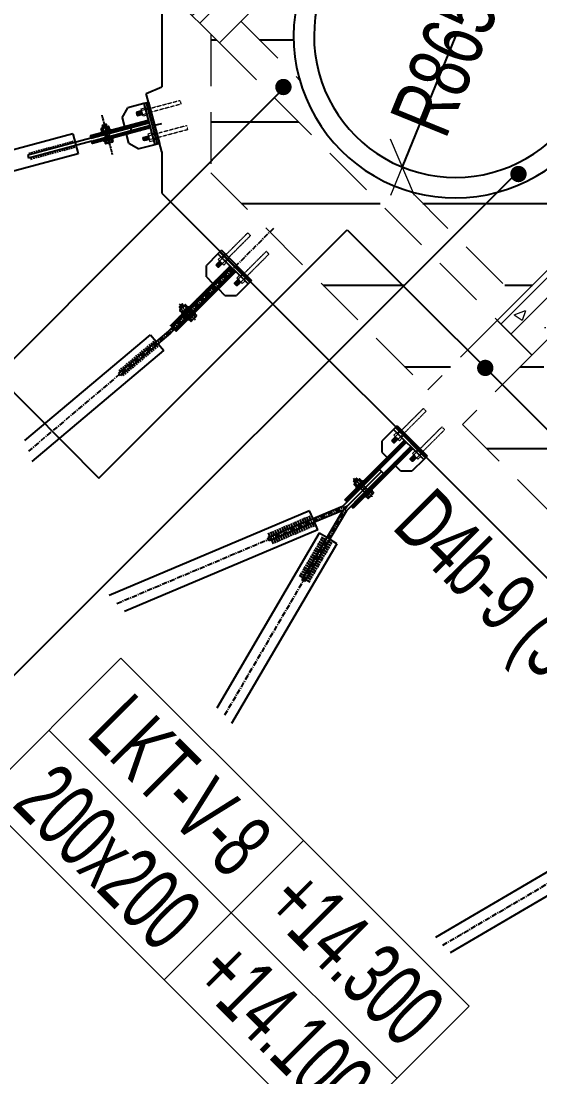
# Model space of a CAD drawing. Header units: millimetres. Extents: x 217991 to 313900, y 2625501 to 2818210.
# Drawn here: x 256959 to 260130, y 2662202 to 2668660 of the extents above; entities that cross this region are included whole.
import ezdxf
from ezdxf.enums import TextEntityAlignment as Align

# ---------------------------------------------------------------- set-up
doc = ezdxf.new("R2010")
doc.units = ezdxf.units.MM
doc.header["$LTSCALE"] = 50
doc.header["$MEASUREMENT"] = 0
for name, pattern in [('CENTER', [2, 1.25, -0.25, 0.25, -0.25]), ('DASHED2', [0.375, 0.25, -0.125]), ('HIDDEN', [9.525, 6.35, -3.175])]:
    doc.linetypes.add(name, pattern=pattern)
doc.layers.get('Defpoints').update_dxf_attribs({"lineweight": 9})
for name, color, linetype in [("'S_Steel_ Bold", 8, 'Continuous'), ('HACH', 251, 'Continuous'), ('Hatch', 8, 'Continuous'), ('KCS_AXIS', 5, 'CENTER'), ('KCS_BORDER', 3, 'Continuous'), ('KCS_CHI', 1, 'Continuous'), ('KCS_HAN', 1, 'Continuous'), ('KCS_TEXT_TEN DAM', 2, 'Continuous'), ('THEP HINH', 3, 'Continuous')]:
    doc.layers.add(name, color=color, linetype=linetype)
for name, color, linetype, lineweight in [('CDC- COT', 4, 'Continuous', 0), ('CDC- DAM', 3, 'Continuous', 5), ('Dim', 8, 'Continuous', 15), ('Dim-off', 8, 'Continuous', 15), ('LKT-M&E', 6, 'Continuous', 18), ('Manh', 9, 'Continuous', 9), ('Thay', 9, 'Continuous', 13)]:
    doc.layers.add(name, color=color, linetype=linetype, lineweight=lineweight)
doc.styles.add('ARIAL_3', font='arial_1.ttf', dxfattribs={"width": 0.85})
doc.styles.add('KCS_SMTEXT', font='arial_1.ttf', dxfattribs={"width": 0.7})
doc.styles.add('VN simplex', font='arial_1.ttf', dxfattribs={"width": 0.7})
doc.dimstyles.new('DIM A1 1-150 (Time City)', dxfattribs={"dimtxt": 375, "dimasz": 1.25, "dimexe": 200, "dimexo": 0, "dimgap": 150, "dimtad": 1, "dimdec": 1, "dimzin": 13, "dimdsep": 46, "dimtxsty": 'VN simplex', "dimblk1": 'D', "dimblk2": 'D', "dimsah": 1, "dimcen": 0, "dimdle": 50, "dimclrd": 1, "dimclre": 1, "dimclrt": 2, "dimadec": 0, "dimazin": 0, "dimtfac": 1, "dimtdec": 1, "dimtix": 1, "dimtmove": 2, "dimatfit": 3, "dimldrblk": 'D', "dimfxl": 1, "dimtolj": 1, "dimtzin": 13, "dimarcsym": 0})
pattern_1 = [(360, (261336.44, 2854544.63), (2e-10, 500), [])]

# ---------------------------------------------------------------- blocks, each defined once
blk = doc.blocks.new('1212121212121121')
at = {"layer": 'CDC- COT'}
h = blk.add_hatch(dxfattribs=at)
h.set_pattern_fill('BT-01', color=8, scale=100, angle=-135, pattern_type=2)
h.set_pattern_definition([(275, (22823.9, 398727.23), (-551.552, -462.8071), [75, -825]), (220, (22823.9, 398727.2), (629.9922, -433.7681), [60, -660]), (325.4514, (22777.9, 398688.7), (78.4395, -896.5753), [63.7402, -701.1421]), (271.1842, (22965.3, 398585.8), (-871.693, -637.6138), [112.5, -1237.5]), (321.6356, (22892.7, 398532.7), (27.899, -1349.7117), [95.6103, -1051.713]), (216.1842, (22965.3, 398585.8), (27.9, -1349.7117), [90, -990]), (246, (22859.23, 398550.46), (-706.7716, -137.3825), [75, -825]), (191, (22859.2, 398550.46), (340.7086, -684.8084), [60, -660]), (296.4514, (22800.3, 398539), (-366.0636, -822.1906), [63.7402, -701.1421]), (262.5, (22823.88, 398727.23), (226.79319, -243.98982), [0, -652, 0, -670, 0, -662.5]), (232.5, (22823.88, 398727.23), (92.87294, -464.90945), [0, -382, 0, -637, 0, -252.5]), (192.5, (22981.56, 398884.92), (-393.41817, -361.52076), [0, -250, 0, -780, 0, -1035]), (182.5, (23052.27, 398955.63), (-341.59, -483.1598), [0, -325, 0, -518, 0, -735]), (270, (22823.88, 398727.23), (425, 2e-10), []), (270, (22910.5, 398640.6), (425, 2e-10), [])])
h.paths.add_polyline_path([(132094.5, 117944.4), (132094.5, 117644.4), (132984.5, 117644.4), (132984.5, 120844.4), (132484.5, 120844.4), (132484.5, 117944.4)])
h.paths.add_polyline_path([(124684.5, 120835.8), (124184.5, 120844.4), (124184.5, 117644.4), (125494.5, 117644.4), (125494.5, 117944.4), (124684.5, 117944.4)])
h = blk.add_hatch(dxfattribs=at)
h.set_pattern_fill('BT-01', color=8, scale=100, angle=-135, pattern_type=2)
h.set_pattern_definition([(275, (424734.6, 67625.5), (-551.552, -462.8071), [75, -825]), (220, (424734.6, 67625.5), (629.9922, -433.7681), [60, -660]), (325.4514, (424688.64, 67586.95), (78.4395, -896.5753), [63.7402, -701.1421]), (271.1842, (424876, 67484.1), (-871.693, -637.6138), [112.5, -1237.5]), (321.6356, (424803.4, 67431), (27.899, -1349.7117), [95.6103, -1051.713]), (216.1842, (424876, 67484.1), (27.9, -1349.7117), [90, -990]), (246, (424769.96, 67448.75), (-706.7716, -137.3825), [75, -825]), (191, (424769.96, 67448.75), (340.7086, -684.8084), [60, -660]), (296.4514, (424711.06, 67437.3), (-366.0636, -822.1906), [63.7402, -701.1421]), (262.5, (424734.6, 67625.52), (226.79319, -243.98982), [0, -652, 0, -670, 0, -662.5]), (232.5, (424734.6, 67625.52), (92.87294, -464.90945), [0, -382, 0, -637, 0, -252.5]), (192.5, (424892.29, 67783.2), (-393.41817, -361.52076), [0, -250, 0, -780, 0, -1035]), (182.5, (424963, 67853.9), (-341.59, -483.1598), [0, -325, 0, -518, 0, -735]), (270, (424734.6, 67625.52), (425, 2e-10), []), (270, (424821.2, 67538.9), (425, 2e-10), [])])
h.paths.add_polyline_path([(129784.5, 117944.4), (129394.5, 117944.4), (129394.5, 117644.4), (130894.5, 117644.4), (130894.5, 117944.4), (130084.5, 117944.4), (130084.5, 120844.4), (129784.5, 120844.4)])
h.paths.add_polyline_path([(127084.5, 117944.4), (126694.5, 117944.4), (126694.5, 117644.4), (128194.5, 117644.4), (128194.5, 117944.4), (127440.5, 117944.4), (127384.5, 117944.4), (127384.5, 120844.4), (127109.5, 120844.4)])
for p, q in [((129784.5, 120844.4), (129784.5, 119794.1)), ((130084.5, 120844.4), (129784.5, 120844.4)), ((130084.5, 120844.4), (130084.5, 119794.1)), ((132484.5, 120844.4), (132984.5, 120844.4))]:
    blk.add_line(p, q, dxfattribs=at)
blk.add_lwpolyline([(132484.5, 119794.1), (132484.5, 120844.4)], dxfattribs=at)
blk = doc.blocks.new('cot vach loi tang 3 new')
at = {"rotation": 134.9999999999783}
blk.add_blockref('1212121212121121', (247210.6, -261382.7), dxfattribs=at)
blk = doc.blocks.new('*U11')
at = {"layer": "'S_Steel_ Bold"}
for points in [[(-12, 99.6, 0.414214), (-14, 97.6, 0.414214), (-16, 99.6)], [(-16, 78, 0.414214), (-14, 80, 0.414214), (-12, 78)], [(16, 99.6, 0.414214), (14, 97.6, 0.414214), (12, 99.6)], [(12, 78, 0.414214), (14, 80, 0.414214), (16, 78)], [(-12, -6, 0.414214), (-14, -8, 0.414214), (-16, -6)], [(-16, -22, 0.414214), (-14, -20, 0.414214), (-12, -22)], [(12, -6), (16, -6, 0.414214), (14, -8, 0.414214)], [(12, -22, 0.414214), (14, -20, 0.414214), (16, -22)]]:
    blk.add_hatch(color=252, dxfattribs=at).paths.add_polyline_path(points)
at = {"layer": "'S_Steel_ Bold", "color": 8}
for p, q in [((-24, 80), (-24, 97.6)), ((-22, 99.6), (22, 99.6)), ((-22, 78), (22, 78)), ((-14, 80), (-14, 97.6)), ((-12.4, 113.4), (0, 115.6)), ((-12.4, 109.4), (12.4, 113.7)), ((-12, 113.2), (-12.4, 113.2)), ((-12.4, 105.3), (12.4, 109.7)), ((-12.4, 109.2), (-12, 109.1)), ((-12.4, 101.2), (12.4, 105.6)), ((-12, 105), (-12.4, 105.1)), ((-12, 101), (-12.4, 101)), ((-12, 99.6), (-12, 114.6)), ((-11, 115.6), (11, 115.6)), ((1.4, 99.6), (12.4, 101.5)), ((12, 99.6), (12, 114.6)), ((12.4, 113.9), (12, 114)), ((12.4, 109.9), (12, 109.9)), ((12, 105.8), (12.4, 105.8)), ((12.4, 101.7), (12, 101.8)), ((14, 80), (14, 97.6)), ((24, 80), (24, 97.6)), ((-24, -8), (-24, -20)), ((-22, -6), (22, -6)), ((-22, -22), (22, -22)), ((-14, -8), (-14, -20)), ((14, -8), (14, -20)), ((24, -8), (24, -20))]:
    blk.add_line(p, q, dxfattribs=at)
at = {"layer": "'S_Steel_ Bold", "color": 8, "linetype": 'HIDDEN', "ltscale": 0.2}
for p, q in [((-12, 78), (-12, 77)), ((-12, 72), (-12, 0)), ((12, 78), (12, 77)), ((12, 72), (12, 0)), ((-12, -5), (-12, -6)), ((12, -5), (12, -6))]:
    blk.add_line(p, q, dxfattribs=at)
at = {"layer": "'S_Steel_ Bold", "color": 8, "linetype": 'CENTER', "ltscale": 0.1}
blk.add_line((0, 127.6), (0, -34), dxfattribs=at)
at = {"layer": "'S_Steel_ Bold", "color": 8}
for points in [[(28, 72), (-28, 72), (-28, 77), (28, 77)], [(28, 0), (-28, 0), (-28, -5), (28, -5)]]:
    blk.add_lwpolyline(points, close=True, dxfattribs=at)
for centre, radius, start, end in [((-22, 97.6), 2, 90, 180), ((-22, 80), 2, 180, 270), ((-16, 97.6), 2, 0, 90), ((-16, 80), 2, 270, 0), ((-12, 97.6), 2, 90, 180), ((-12, 80), 2, 180, 270), ((-12.4, 113.3), 0.1, 100, 262.24899), ((-12.4, 109.3), 0.1, 100, 262.24899), ((-12.4, 105.2), 0.1, 100, 262.24899), ((-12.4, 101.1), 0.1, 100, 262.24899), ((-11, 114.6), 1, 90, 180), ((11, 114.6), 1, 0, 90), ((12, 97.6), 2, 0, 90), ((12, 80), 2, 270, 0), ((12.4, 113.8), 0.1, 280, 82.24899), ((12.4, 109.8), 0.1, 280, 82.24899), ((12.4, 105.7), 0.1, 280, 82.24899), ((12.4, 101.6), 0.1, 280, 82.24899), ((16, 97.6), 2, 90, 180), ((16, 80), 2, 180, 270), ((22, 97.6), 2, 0, 90), ((22, 80), 2, 270, 0), ((-22, -8), 2, 90, 180), ((-22, -20), 2, 180, 270), ((-16, -8), 2, 0, 90), ((-16, -20), 2, 270, 0), ((-12, -8), 2, 90, 180), ((-12, -20), 2, 180, 270), ((12, -8), 2, 0, 90), ((12, -20), 2, 270, 0), ((16, -8), 2, 90, 180), ((16, -20), 2, 180, 270), ((22, -8), 2, 0, 90), ((22, -20), 2, 270, 0)]:
    blk.add_arc(centre, radius, start, end, dxfattribs=at)
blk = doc.blocks.new('*U10')
at = {"layer": "'S_Steel_ Bold"}
for points in [[(-12, 75.6, 0.414214), (-14, 73.6, 0.414214), (-16, 75.6)], [(16, 75.6, 0.414214), (14, 73.6, 0.414214), (12, 75.6)], [(-16, 54, 0.414214), (-14, 56, 0.414214), (-12, 54)], [(12, 54, 0.414214), (14, 56, 0.414214), (16, 54)], [(-12, -6, 0.414214), (-14, -8, 0.414214), (-16, -6)], [(-16, -22, 0.414214), (-14, -20, 0.414214), (-12, -22)], [(12, -6), (16, -6, 0.414214), (14, -8, 0.414214)], [(12, -22, 0.414214), (14, -20, 0.414214), (16, -22)]]:
    blk.add_hatch(color=252, dxfattribs=at).paths.add_polyline_path(points)
at = {"layer": "'S_Steel_ Bold", "color": 8}
for p, q in [((-24, 56), (-24, 73.6)), ((-22, 75.6), (22, 75.6)), ((-14, 56), (-14, 73.6)), ((-12.4, 89.4), (0, 91.6)), ((-12.4, 85.4), (12.4, 89.7)), ((-12, 89.2), (-12.4, 89.2)), ((-12.4, 81.3), (12.4, 85.7)), ((-12.4, 85.2), (-12, 85.1)), ((-12.4, 77.2), (12.4, 81.6)), ((-12, 81), (-12.4, 81.1)), ((-12, 77), (-12.4, 77)), ((-12, 75.6), (-12, 90.6)), ((-11, 91.6), (11, 91.6)), ((1.4, 75.6), (12.4, 77.5)), ((12, 75.6), (12, 90.6)), ((12.4, 89.9), (12, 90)), ((12.4, 85.9), (12, 85.9)), ((12, 81.8), (12.4, 81.8)), ((12.4, 77.7), (12, 77.8)), ((14, 56), (14, 73.6)), ((24, 56), (24, 73.6)), ((-22, 54), (22, 54)), ((-24, -8), (-24, -20)), ((-22, -6), (22, -6)), ((-22, -22), (22, -22)), ((-14, -8), (-14, -20)), ((14, -8), (14, -20)), ((24, -8), (24, -20))]:
    blk.add_line(p, q, dxfattribs=at)
at = {"layer": "'S_Steel_ Bold", "color": 8, "linetype": 'CENTER', "ltscale": 0.1}
blk.add_line((0, 103.6), (0, -34), dxfattribs=at)
at = {"layer": "'S_Steel_ Bold", "color": 8, "linetype": 'HIDDEN', "ltscale": 0.2}
for p, q in [((-12, 54), (-12, 53)), ((-12, 48), (-12, 0)), ((12, 54), (12, 53)), ((12, 48), (12, 0)), ((-12, -5), (-12, -6)), ((12, -5), (12, -6))]:
    blk.add_line(p, q, dxfattribs=at)
at = {"layer": "'S_Steel_ Bold", "color": 8}
for points in [[(28, 48), (-28, 48), (-28, 53), (28, 53)], [(28, 0), (-28, 0), (-28, -5), (28, -5)]]:
    blk.add_lwpolyline(points, close=True, dxfattribs=at)
for centre, radius, start, end in [((-22, 73.6), 2, 90, 180), ((-16, 73.6), 2, 0, 90), ((-12, 73.6), 2, 90, 180), ((-12.4, 89.3), 0.1, 100, 262.24899), ((-12.4, 85.3), 0.1, 100, 262.24899), ((-12.4, 81.2), 0.1, 100, 262.24899), ((-12.4, 77.1), 0.1, 100, 262.24899), ((-11, 90.6), 1, 90, 180), ((11, 90.6), 1, 0, 90), ((12, 73.6), 2, 0, 90), ((12.4, 89.8), 0.1, 280, 82.24899), ((12.4, 85.8), 0.1, 280, 82.24899), ((12.4, 81.7), 0.1, 280, 82.24899), ((12.4, 77.6), 0.1, 280, 82.24899), ((16, 73.6), 2, 90, 180), ((22, 73.6), 2, 0, 90), ((-22, 56), 2, 180, 270), ((-16, 56), 2, 270, 0), ((-12, 56), 2, 180, 270), ((12, 56), 2, 270, 0), ((16, 56), 2, 180, 270), ((22, 56), 2, 270, 0), ((-22, -8), 2, 90, 180), ((-22, -20), 2, 180, 270), ((-16, -8), 2, 0, 90), ((-16, -20), 2, 270, 0), ((-12, -8), 2, 90, 180), ((-12, -20), 2, 180, 270), ((12, -8), 2, 0, 90), ((12, -20), 2, 270, 0), ((16, -8), 2, 90, 180), ((16, -20), 2, 180, 270), ((22, -8), 2, 0, 90), ((22, -20), 2, 270, 0)]:
    blk.add_arc(centre, radius, start, end, dxfattribs=at)
blk = doc.blocks.new('bulongneo')
at = {"layer": 'Hatch'}
for p, q in [((-40, -10), (-45.7, 10)), ((-35, -10), (-40.7, 10)), ((-30, -10), (-35.7, 10)), ((-25, -10), (-30.7, 10)), ((-20, -10), (-25.7, 10))]:
    blk.add_line(p, q, dxfattribs=at)
at = {"layer": 'Manh', "linetype": 'DASHED2', "ltscale": 0.1}
for p, q in [((0, 15), (24, 15)), ((0, 10), (182.5, 10)), ((182.5, 10), (182.5, -10)), ((182.5, -10), (0, -10)), ((0, -15), (24, -15))]:
    blk.add_line(p, q, dxfattribs=at)
at = {"layer": 'Thay'}
for p, q in [((-45.7, 10), (-49.3, 6.5)), ((-49.3, 6.5), (-49.3, -6.5)), ((0, 10), (-45.7, 10)), ((-20, -20), (-20, 20)), ((-20, 20), (0, 20)), ((0, 20), (0, -20)), ((-49.3, -6.5), (-45.7, -10)), ((-45.7, -10), (0, -10)), ((0, -20), (-20, -20))]:
    blk.add_line(p, q, dxfattribs=at)
blk = doc.blocks.new('DSDSDSDSDSDSDS')
at = {"layer": 'Hatch'}
h = blk.add_hatch(dxfattribs=at)
h.set_pattern_fill('ANSI31', color=256, scale=2, style=0)
h.set_pattern_definition([(60.027, (257388.002, 2667935.1087), (-5.50076, 3.17241), [])])
h.paths.add_polyline_path([(257748.2, 2668006.8), (257744.3, 2668021.3), (257390.3, 2667926.4), (257394.2, 2667911.9)])
h.paths.add_polyline_path([(257739.7, 2668038.7), (257735.8, 2668053.1), (257381.8, 2667958.3), (257385.7, 2667943.8)])
h = blk.add_hatch(dxfattribs=at)
h.set_pattern_fill('ANSI31', color=256, scale=2, style=0)
h.set_pattern_definition([(90, (-2123280.058, 673518.207), (-6.35, 1e-10), [])])
h.paths.add_polyline_path([(258271.1, 2667128.2), (258260.5, 2667138.8), (257896.3, 2666774.6), (257906.9, 2666764)])
h.paths.add_polyline_path([(258247.8, 2667151.5), (258237.2, 2667162.1), (257873, 2666797.9), (257883.6, 2666787.3)])
h = blk.add_hatch(dxfattribs=at)
h.set_pattern_fill('ANSI31', color=256, scale=2, angle=45, style=0)
h.set_pattern_definition([(90, (-2123280.058, 673518.207), (-6.35, -6e-12), [])])
h.paths.add_polyline_path([(259315.5, 2666083.7), (259302.8, 2666096.5), (258938.6, 2665732.3), (258951.4, 2665719.6), (258981.1, 2665749.3), (258981.1, 2665749.3), (259149.4, 2665917.6), (259149.4, 2665917.6)])
h.paths.add_polyline_path([(259353.7, 2666045.6), (259341, 2666058.3), (258976.8, 2665694.1), (258989.6, 2665681.4)])
at = {"layer": 'KCS_AXIS', "ltscale": 0.2}
blk.add_line((257451.2, 2668085.6, 0), (257515.6, 2667845.1, 0), dxfattribs=at)
at = {"layer": 'KCS_AXIS', "ltscale": 0.5, "elevation": 0}
for points in [[(258500.6, 2667391.6), (257866.6, 2666757.6), (257866.6, 2666757.6), (257004.2, 2666030.4)], [(257544.6, 2665098.5), (258950, 2665692.7), (258200.2, 2664410.6)], [(259536.9, 2663008.2), (260859.1, 2663783.5), (260227.3, 2662283.8)]]:
    blk.add_lwpolyline(points, dxfattribs=at)
at = {"layer": 'KCS_BORDER'}
for p, q in [((257576.4, 2668068.4, 0), (257611.8, 2668129.6, 0)), ((257708.3, 2668155.5, 0), (257611.8, 2668129.6, 0)), ((257737.3, 2668163.3, 0), (257708.3, 2668155.5, 0)), ((257708.3, 2668155.5, 0), (257775.6, 2667904.4, 0)), ((257722.8, 2668159.4, 0), (257790.1, 2667908.3, 0)), ((257737.3, 2668163.3, 0), (257804.6, 2667912.2, 0)), ((257576.4, 2668068.4, 0), (257590.9, 2668014.3, 0)), ((257617.8, 2667913.9, 0), (257603.3, 2667968, 0)), ((257617.8, 2667913.9, 0), (257679, 2667878.5, 0)), ((257775.6, 2667904.4, 0), (257679, 2667878.5, 0)), ((257804.6, 2667912.2, 0), (257775.6, 2667904.4, 0)), ((258162.2, 2667237.1, 0), (258091.5, 2667166.3, 0)), ((258183.4, 2667258.3, 0), (258162.2, 2667237.1, 0)), ((258162.2, 2667237.1, 0), (258346.1, 2667053.2, 0)), ((258172.8, 2667247.7, 0), (258356.7, 2667063.8, 0)), ((258183.4, 2667258.3, 0), (258367.3, 2667074.4, 0)), ((258091.5, 2667095.6, 0), (258091.5, 2667166.3, 0)), ((258281.7, 2667138.8, 0), (258247.8, 2667172.7, 0)), ((258091.5, 2667095.6, 0), (258131.1, 2667056, 0)), ((258346.1, 2667053.2, 0), (258275.4, 2666982.5, 0)), ((258367.3, 2667074.4, 0), (258346.1, 2667053.2, 0)), ((258081.6, 2666985.3, 0), (257860.6, 2666764.3, 0)), ((258094.3, 2666972.6, 0), (257872.7, 2666751, 0)), ((258081.6, 2666985.3, 0), (258094.3, 2666972.6, 0)), ((258204.6, 2666982.5, 0), (258165, 2667022.1, 0)), ((258204.6, 2666982.5, 0), (258275.4, 2666982.5, 0)), ((256981.7, 2666094.4, 0), (257749.3, 2666741.8, 0)), ((257860.6, 2666764.3, 0), (257554.8, 2666507, 0)), ((257872.7, 2666751, 0), (257566.4, 2666493.2, 0)), ((257749.3, 2666741.8, 0), (257784.3, 2666700.1, 0)), ((257026.7, 2665966.2, 0), (257831.1, 2666644.6, 0)), ((257795.9, 2666686.4, 0), (257831.1, 2666644.6, 0)), ((257554.8, 2666507, 0), (257566.4, 2666493.2, 0)), ((259236.3, 2666162.9, 0), (259165.6, 2666092.2, 0)), ((259257.5, 2666184.2, 0), (259236.3, 2666162.9, 0)), ((259236.3, 2666162.9, 0), (259420.2, 2665979.1, 0)), ((259246.9, 2666173.5, 0), (259430.8, 2665989.7, 0)), ((259257.5, 2666184.2, 0), (259441.4, 2666000.3, 0)), ((259165.6, 2666021.5, 0), (259165.6, 2666092.2, 0)), ((259165.6, 2666021.5, 0), (259196.7, 2665990.4, 0)), ((259441.4, 2666000.3, 0), (259420.2, 2665979.1, 0)), ((259278.8, 2665908.4, 0), (259247.6, 2665939.5, 0)), ((259420.2, 2665979.1, 0), (259349.5, 2665908.4, 0)), ((259149.4, 2665917.6, 0), (258922.8, 2665691, 0)), ((259162.1, 2665904.8, 0), (258924.8, 2665667.6, 0)), ((259174.8, 2665892.1, 0), (258948.2, 2665665.5, 0)), ((259149.4, 2665917.6, 0), (258981.1, 2665749.3, 0)), ((259174.8, 2665892.1, 0), (258997.4, 2665714.7, 0)), ((259149.4, 2665917.6, 0), (259174.8, 2665892.1, 0)), ((259278.8, 2665908.4, 0), (259349.5, 2665908.4, 0)), ((258922.8, 2665691, 0), (258467.7, 2665498.6, 0)), ((258721.7, 2665665.2, 0), (257497.7, 2665147.7, 0)), ((258924.8, 2665667.6, 0), (258475, 2665482.1, 0)), ((258924.8, 2665667.6, 0), (258675.7, 2665241.5, 0)), ((258948.2, 2665665.5, 0), (258690.5, 2665232.7, 0)), ((258744, 2665615.4, 0), (258721.7, 2665665.2, 0)), ((258773.6, 2665549.2, 0), (257591.4, 2665049.4, 0)), ((258773.6, 2665549.2, 0), (258752.3, 2665596.7, 0)), ((258780.3, 2665528.3, 0), (258154.7, 2664458.4, 0)), ((258475, 2665482.1, 0), (258467.7, 2665498.6, 0)), ((258827.1, 2665500.5, 0), (258780.3, 2665528.3, 0)), ((258889.6, 2665463.6, 0), (258844, 2665490.5, 0)), ((258889.6, 2665463.6, 0), (258245.8, 2664362.8, 0)), ((258690.5, 2665232.7, 0), (258675.7, 2665241.5, 0)), ((260647.9, 2663732.9, 0), (259492.1, 2663055.2, 0)), ((260712.7, 2663623.6, 0), (259582.1, 2662960.7, 0))]:
    blk.add_line(p, q, dxfattribs=at)
at = {"layer": 'KCS_BORDER', "extrusion": (1.23371e-07, 3.31195e-08, 1)}
for p, q in [((257627.1, 2668008.6, 0), (257631.8, 2667991.2, 0)), ((257274.9, 2667970.6, 0), (256406.4, 2667737.8, 0)), ((257385.7, 2667943.8, 0), (256999.3, 2667840.1, 0)), ((257274.9, 2667970.6, 0), (257307.9, 2667847.9, 0)), ((257390.3, 2667926.4, 0), (257004, 2667822.7, 0)), ((257307.9, 2667847.9, 0), (256448.5, 2667617.6, 0)), ((256999.3, 2667840.1, 0), (257004, 2667822.7, 0))]:
    blk.add_line(p, q, dxfattribs=at)
at = {"layer": 'KCS_BORDER', "ltscale": 160}
for p, q in [((258938.6, 2665732.3, 0), (259302.8, 2666096.5, 0)), ((258951.4, 2665719.6, 0), (259315.5, 2666083.7, 0)), ((259341, 2666058.3, 0), (258976.8, 2665694.1, 0)), ((259353.7, 2666045.6, 0), (258989.6, 2665681.4, 0)), ((258938.6, 2665732.3, 0), (258951.4, 2665719.6, 0)), ((258976.8, 2665694.1, 0), (258989.6, 2665681.4, 0))]:
    blk.add_line(p, q, dxfattribs=at)
at = {"layer": 'KCS_BORDER', "ltscale": 160, "elevation": 0}
for points in [[(257735.8, 2668053.1), (257381.8, 2667958.3), (257385.7, 2667943.8), (257739.7, 2668038.7)], [(257748.2, 2668006.8), (257394.2, 2667911.9), (257390.3, 2667926.4), (257744.3, 2668021.3)], [(258237.2, 2667162.1), (257873, 2666797.9), (257883.6, 2666787.3), (258247.8, 2667151.5)], [(258271.1, 2667128.2), (257906.9, 2666764), (257896.3, 2666774.6), (258260.5, 2667138.8)]]:
    blk.add_lwpolyline(points, dxfattribs=at)
at = {"layer": 'KCS_HAN', "extrusion": (1.16043e-07, 6.05068e-08, 1)}
for p, q in [((257071.8, 2667859.5, 0), (257068.3, 2667872.6, 0)), ((257086.3, 2667863.4, 0), (257082.8, 2667876.5, 0)), ((257100.8, 2667867.3, 0), (257097.2, 2667880.4, 0)), ((257115.3, 2667871.1, 0), (257111.7, 2667884.3, 0)), ((257129.7, 2667875, 0), (257126.2, 2667888.2, 0)), ((257144.2, 2667878.9, 0), (257140.7, 2667892.1, 0)), ((257158.7, 2667882.8, 0), (257155.2, 2667896, 0)), ((257173.2, 2667886.7, 0), (257169.7, 2667899.9, 0)), ((257187.7, 2667890.6, 0), (257184.2, 2667903.7, 0)), ((257192.5, 2667872.8, 0), (257196, 2667859.9, 0)), ((257202.2, 2667894.5, 0), (257198.7, 2667907.6, 0)), ((257207, 2667876.7, 0), (257210.5, 2667863.8, 0)), ((257216.7, 2667898.4, 0), (257213.1, 2667911.5, 0)), ((257221.5, 2667880.6, 0), (257225, 2667867.7, 0)), ((257231.2, 2667902.3, 0), (257227.6, 2667915.4, 0)), ((257235.9, 2667884.6, 0), (257239.5, 2667871.6, 0)), ((257245.6, 2667906.2, 0), (257242.1, 2667919.3, 0)), ((257250.4, 2667888.5, 0), (257254, 2667875.5, 0)), ((257260.1, 2667910.1, 0), (257256.6, 2667923.2, 0)), ((257264.9, 2667892.4, 0), (257268.4, 2667879.3, 0)), ((257274.6, 2667913.9, 0), (257271.1, 2667927.1, 0)), ((257279.4, 2667896.4, 0), (257282.9, 2667883.2, 0)), ((257013.8, 2667843.9, 0), (257010.3, 2667857.1, 0)), ((257018.8, 2667825.6, 0), (257022.4, 2667812.5, 0)), ((257028.3, 2667847.8, 0), (257024.8, 2667861, 0)), ((257033.3, 2667829.5, 0), (257036.6, 2667817.1, 0)), ((257042.8, 2667851.7, 0), (257039.3, 2667864.8, 0)), ((257047.7, 2667833.5, 0), (257051.1, 2667821, 0)), ((257057.3, 2667855.6, 0), (257053.8, 2667868.7, 0)), ((257062.2, 2667837.4, 0), (257065.6, 2667824.9, 0)), ((257076.7, 2667841.3, 0), (257080.1, 2667828.8, 0)), ((257091.2, 2667845.2, 0), (257094.6, 2667832.7, 0)), ((257105.7, 2667849.2, 0), (257109.1, 2667836.6, 0)), ((257120.1, 2667853.1, 0), (257123.6, 2667840.5, 0)), ((257134.6, 2667857.1, 0), (257138.1, 2667844.3, 0)), ((257149.1, 2667861, 0), (257152.5, 2667848.2, 0)), ((257163.6, 2667864.9, 0), (257167, 2667852.1, 0)), ((257178, 2667868.8, 0), (257181.5, 2667856, 0))]:
    blk.add_line(p, q, dxfattribs=at)
at = {"layer": 'KCS_HAN'}
for p, q in [((257704, 2666632.6, 0), (257695.2, 2666643, 0)), ((257715.5, 2666642.2, 0), (257706.7, 2666652.6, 0)), ((257727, 2666651.9, 0), (257718.2, 2666662.3, 0)), ((257738.4, 2666661.5, 0), (257729.7, 2666671.9, 0)), ((257749.9, 2666671.2, 0), (257741.2, 2666681.6, 0)), ((257750.2, 2666647.5, 0), (257759.4, 2666636.6, 0)), ((257761.4, 2666680.8, 0), (257752.6, 2666691.2, 0)), ((257761.7, 2666657.2, 0), (257770.9, 2666646.3, 0)), ((257772.9, 2666690.5, 0), (257764.1, 2666700.9, 0)), ((257773.2, 2666666.9, 0), (257782.4, 2666655.9, 0)), ((257784.6, 2666676.6, 0), (257793.9, 2666665.6, 0)), ((257635.1, 2666574.7, 0), (257626.3, 2666585, 0)), ((257646.6, 2666584.3, 0), (257637.8, 2666594.7, 0)), ((257658.1, 2666593.9, 0), (257649.3, 2666604.4, 0)), ((257669.5, 2666603.6, 0), (257660.8, 2666614, 0)), ((257670.1, 2666579.7, 0), (257679.1, 2666569.1, 0)), ((257681, 2666613.3, 0), (257672.3, 2666623.7, 0)), ((257681.5, 2666589.4, 0), (257690.6, 2666578.7, 0)), ((257692.5, 2666622.9, 0), (257683.8, 2666633.3, 0)), ((257693, 2666599.1, 0), (257702, 2666588.4, 0)), ((257704.4, 2666608.8, 0), (257713.5, 2666598, 0)), ((257715.9, 2666618.4, 0), (257725, 2666607.7, 0)), ((257727.4, 2666628.1, 0), (257736.5, 2666617.3, 0)), ((257738.8, 2666637.8, 0), (257748, 2666627, 0)), ((257566.2, 2666516.7, 0), (257557.5, 2666527.1, 0)), ((257577.7, 2666526.4, 0), (257568.9, 2666536.8, 0)), ((257589.2, 2666536, 0), (257580.4, 2666546.4, 0)), ((257600.6, 2666545.7, 0), (257591.9, 2666556.1, 0)), ((257601.4, 2666521.6, 0), (257610.2, 2666511.1, 0)), ((257612.1, 2666555.4, 0), (257603.4, 2666565.7, 0)), ((257612.8, 2666531.3, 0), (257621.7, 2666520.8, 0)), ((257623.6, 2666565, 0), (257614.9, 2666575.4, 0)), ((257624.3, 2666540.9, 0), (257633.2, 2666530.4, 0)), ((257635.7, 2666550.6, 0), (257644.6, 2666540.1, 0)), ((257647.2, 2666560.3, 0), (257656.1, 2666549.7, 0)), ((257658.6, 2666570, 0), (257667.6, 2666559.4, 0)), ((257578.4, 2666502.2, 0), (257587.2, 2666491.8, 0)), ((257589.9, 2666511.9, 0), (257598.7, 2666501.5, 0)), ((258674.9, 2665586.2, 0), (258664.3, 2665611.3, 0)), ((258688.7, 2665592, 0), (258678.1, 2665617.1, 0)), ((258702.5, 2665597.9, 0), (258692, 2665622.9, 0)), ((258716.4, 2665603.7, 0), (258705.8, 2665628.8, 0)), ((258730.2, 2665609.6, 0), (258719.6, 2665634.6, 0)), ((258522.9, 2665522, 0), (258512.3, 2665547, 0)), ((258536.7, 2665527.8, 0), (258526.2, 2665552.9, 0)), ((258550.6, 2665533.7, 0), (258540, 2665558.7, 0)), ((258564.4, 2665539.5, 0), (258553.8, 2665564.5, 0)), ((258578.2, 2665545.3, 0), (258567.6, 2665570.4, 0)), ((258592, 2665551.1, 0), (258581.4, 2665576.2, 0)), ((258605.8, 2665557, 0), (258595.2, 2665582, 0)), ((258619.6, 2665562.8, 0), (258609.1, 2665587.9, 0)), ((258633.5, 2665568.7, 0), (258622.9, 2665593.7, 0)), ((258626.9, 2665545.7, 0), (258637.6, 2665520.7, 0)), ((258647.3, 2665574.5, 0), (258636.7, 2665599.6, 0)), ((258640.7, 2665551.6, 0), (258651.4, 2665526.6, 0)), ((258661.1, 2665580.4, 0), (258650.5, 2665605.4, 0)), ((258654.5, 2665557.5, 0), (258665.2, 2665532.5, 0)), ((258668.3, 2665563.3, 0), (258679, 2665538.3, 0)), ((258682.1, 2665569.2, 0), (258692.8, 2665544.2, 0)), ((258695.9, 2665575.1, 0), (258706.6, 2665550.1, 0)), ((258709.7, 2665581, 0), (258720.4, 2665556, 0)), ((258723.5, 2665586.9, 0), (258734.2, 2665561.9, 0)), ((258737.3, 2665592.8, 0), (258748, 2665567.7, 0)), ((258481.5, 2665504.4, 0), (258470.9, 2665529.5, 0)), ((258495.3, 2665510.3, 0), (258484.7, 2665535.3, 0)), ((258488.9, 2665487, 0), (258499.6, 2665461.9, 0)), ((258509.1, 2665516.1, 0), (258498.5, 2665541.2, 0)), ((258502.7, 2665492.8, 0), (258513.4, 2665467.8, 0)), ((258516.5, 2665498.7, 0), (258527.2, 2665473.7, 0)), ((258530.3, 2665504.5, 0), (258541, 2665479.5, 0)), ((258544.1, 2665510.4, 0), (258554.8, 2665485.4, 0)), ((258557.9, 2665516.3, 0), (258568.6, 2665491.3, 0)), ((258571.7, 2665522.2, 0), (258582.4, 2665497.2, 0)), ((258585.5, 2665528, 0), (258596.2, 2665503, 0)), ((258599.3, 2665534, 0), (258610, 2665509, 0)), ((258613.1, 2665539.8, 0), (258623.8, 2665514.8, 0)), ((258812, 2665474.6, 0), (258788.5, 2665488.3, 0)), ((258819.6, 2665487.5, 0), (258796.1, 2665501.3, 0)), ((258774.1, 2665409.9, 0), (258750.6, 2665423.6, 0)), ((258781.7, 2665422.8, 0), (258758.2, 2665436.5, 0)), ((258789.3, 2665435.8, 0), (258765.8, 2665449.5, 0)), ((258796.8, 2665448.7, 0), (258773.4, 2665462.4, 0)), ((258804.4, 2665461.6, 0), (258780.9, 2665475.4, 0)), ((258805.2, 2665426.4, 0), (258828.8, 2665412.8, 0)), ((258812.8, 2665439.4, 0), (258836.3, 2665425.8, 0)), ((258820.3, 2665452.4, 0), (258843.8, 2665438.7, 0)), ((258827.8, 2665465.4, 0), (258851.3, 2665451.7, 0)), ((258835.4, 2665478.3, 0), (258858.9, 2665464.7, 0)), ((258736.3, 2665345.1, 0), (258712.8, 2665358.9, 0)), ((258743.8, 2665358.1, 0), (258720.3, 2665371.8, 0)), ((258751.4, 2665371, 0), (258728, 2665384.7, 0)), ((258759, 2665383.9, 0), (258735.5, 2665397.7, 0)), ((258766.6, 2665396.9, 0), (258743.1, 2665410.6, 0)), ((258767.5, 2665361.6, 0), (258791.1, 2665348, 0)), ((258775.1, 2665374.6, 0), (258798.6, 2665360.9, 0)), ((258782.6, 2665387.5, 0), (258806.1, 2665373.9, 0)), ((258790.2, 2665400.5, 0), (258813.7, 2665386.8, 0)), ((258797.7, 2665413.5, 0), (258821.2, 2665399.8, 0)), ((258698.4, 2665280.4, 0), (258674.9, 2665294.1, 0)), ((258706, 2665293.3, 0), (258682.5, 2665307, 0)), ((258713.5, 2665306.3, 0), (258690.1, 2665320, 0)), ((258721.1, 2665319.2, 0), (258697.6, 2665332.9, 0)), ((258728.7, 2665332.2, 0), (258705.2, 2665345.9, 0)), ((258729.9, 2665296.7, 0), (258753.4, 2665283.1, 0)), ((258737.4, 2665309.7, 0), (258760.9, 2665296.1, 0)), ((258745, 2665322.7, 0), (258768.5, 2665309, 0)), ((258752.5, 2665335.6, 0), (258776, 2665322, 0)), ((258760.1, 2665348.6, 0), (258783.6, 2665335, 0)), ((258683.3, 2665254.5, 0), (258659.8, 2665268.2, 0)), ((258690.8, 2665267.4, 0), (258667.4, 2665281.1, 0)), ((258699.7, 2665244.9, 0), (258723.2, 2665231.3, 0)), ((258707.2, 2665257.9, 0), (258730.8, 2665244.2, 0)), ((258714.8, 2665270.8, 0), (258738.3, 2665257.1, 0)), ((258722.3, 2665283.8, 0), (258745.9, 2665270.1, 0))]:
    blk.add_line(p, q, dxfattribs=at)
at = {"layer": 'KCS_HAN', "const_width": 9.6, "elevation": 0}
for points in [[(258233.8, 2667158.7, -0.414214), (258233.8, 2667165.5)], [(258267.7, 2667124.8, 0.414214), (258274.5, 2667124.8)], [(259299.4, 2666093.1, -0.414214), (259299.4, 2666099.9)], [(259350.3, 2666042.2, 0.414214), (259357.1, 2666042.2)]]:
    blk.add_lwpolyline(points, format="xyb", dxfattribs=at)
at = {"layer": "'S_Steel_ Bold"}
for name, p, rotation in [('*U10', (257490.8, 2667937.9, 0), 15.00000009421812), ('*U10', (257998.9, 2666855.9, 0), 45.00015703983871), ('*U11', (259081.5, 2665773.3, 0), 45.00015703983871)]:
    blk.add_blockref(name, p, dxfattribs=dict(at, rotation=rotation))
at = {"layer": 'KCS_BORDER'}
for p, xscale, yscale, zscale, rotation in [((257721.3, 2668107.2, 0), 1.199999999769167, 1.199999999769167, 1.199999999769167, 15.00000009322141), ((257762.7, 2667952.7, 0), -1.200000000083763, 1.200000000102192, 1.2, 195.0000030700287), ((258197.6, 2667201.7, 0), 1.199999999680191, 1.199999999680191, 1.199999999680191, 45.00000004716477), ((258310.7, 2667088.6, 0), -1.199999999844827, 1.199999999984973, 1.2, 224.999999960696), ((259271.7, 2666127.6, 0), 1.199999999680191, 1.199999999680191, 1.199999999680191, 45.00000004716477), ((259384.8, 2666014.4, 0), -1.199999999844827, 1.199999999984973, 1.2, 224.999999960696)]:
    blk.add_blockref('bulongneo', p, dxfattribs=dict(at, xscale=xscale, yscale=yscale, zscale=zscale, rotation=rotation))
blk = doc.blocks.new('D')
at = {"layer": 'Dim', "color": 3}
blk.add_line((106.1, 106.1), (-106.1, -106.1), dxfattribs=at)
at = {"layer": 'Dim'}
blk.add_line((150, 0), (-150, 0), dxfattribs=at)
blk = doc.blocks.new('*D189')
at = {"layer": 'Defpoints', "color": 0, "ltscale": 0.5, "transparency": 16777216}
for p in [(259614.4, 2668569.2), (259288.3, 2667768)]:
    blk.add_point(p, dxfattribs=at)
at = {"layer": 'Dim-off', "color": 1, "lineweight": -2, "ltscale": 0.5, "transparency": 16777216}
for p, q in [((259614.4, 2668569.2), (259288.3, 2667768)), ((259287.8, 2667766.8), (259287.4, 2667765.7))]:
    blk.add_line(p, q, dxfattribs=at)
at = {"layer": 'Dim-off', "color": 1, "lineweight": -2, "ltscale": 0.5, "transparency": 16777216, "xscale": 1.25, "yscale": 1.25, "zscale": 1.25, "rotation": 67.8516770540617}
blk.add_blockref('D', (259288.3, 2667768), dxfattribs=at)
at = {"layer": 'Dim-off', "color": 2, "ltscale": 0.5, "transparency": 16777216, "insert": (259547.1, 2668406), "char_height": 375, "attachment_point": 5, "rotation": 67.85168, "style": 'VN simplex'}
blk.add_mtext('\\A1;R865', dxfattribs=at)

msp = doc.modelspace()

# ---------------------------------------------------------------- hatches: boundary and pattern name
at = {"layer": 'HACH'}
h = msp.add_hatch(dxfattribs=at)
h.set_pattern_fill('ANSI31', color=256, scale=4000)
h.set_pattern_definition(pattern_1)
h.paths.add_polyline_path([(259477, 2667221.65), (258507.36, 2668191.29), (258118.58, 2667802.52), (258118.58, 2667731.54), (258709.51, 2667140.61), (258952, 2667383.11), (259295.23, 2667039.89)])
h.paths.add_polyline_path([(258896.96, 2669251.33), (258302.95, 2668657.33), (258662.27, 2668298.01, -0.2653858)])
h.paths.add_polyline_path([(258507.36, 2668191.29), (258172.14, 2668526.51), (258118.58, 2668580.07), (258118.58, 2667802.52)])
h.paths.add_polyline_path([(260611.88, 2667572.14), (260314.67, 2667869.35, -0.1326052), (259867.37, 2667612.02), (259607.81, 2667352.47), (260000.01, 2666960.27)])
h.paths.add_polyline_path([(259867.37, 2667612.02, -0.1347588), (259343.26, 2667617.02), (259607.81, 2667352.47)])
h.paths.add_polyline_path([(260823.55, 2667359.55), (260212.14, 2666748.14), (260571.68, 2666388.6, -0.2720521)])
h.paths.add_polyline_path([(261778.38, 2664920.27), (260081.33, 2666617.32), (259899.56, 2666435.56), (261596.62, 2664738.5)])
h.paths.add_polyline_path([(262521.07, 2665662.95), (262224.08, 2665959.94, -0.2722287), (261252.67, 2665707.61), (261909.2, 2665051.08)])
h.paths.add_polyline_path([(262732.74, 2665450.36), (262121.33, 2664838.95), (262480.87, 2664479.41, -0.2720521)])
h.paths.add_polyline_path([(263105.65, 2663593), (261990.51, 2664708.14), (261566.25, 2664283.87), (262681.39, 2663168.74)])
h.paths.add_polyline_path([(264430.26, 2663753.76), (264133.27, 2664050.75, -0.2384651), (263284.43, 2663771.78), (263236.46, 2663723.82), (263818.39, 2663141.89)], flags=17)
h.paths.add_polyline_path([(264825.07, 2663075.06), (265500.68, 2662437.76), (265893.24, 2662853.92), (265217.63, 2663491.22)], flags=9)
h.paths.add_polyline_path([(264041.12, 2662657.53), (263687.57, 2663011.08), (263818.39, 2663141.89), (263236.46, 2663723.82), (262469.25, 2662956.61), (262768.33, 2662657.53)])
h.paths.add_polyline_path([(264999.56, 2663615.96), (264041.12, 2662657.53), (264682.08, 2662035.49), (264999.56, 2662035.49)])
h = msp.add_hatch(dxfattribs=at)
h.set_pattern_fill('ANSI31', color=256, scale=4000)
h.set_pattern_definition(pattern_1)
h.paths.add_polyline_path([(259295.23, 2667039.89), (258952, 2667383.11), (258709.51, 2667140.61), (259052.73, 2666797.39)])
h.paths.add_polyline_path([(259687.43, 2666647.69), (259295.23, 2667039.89), (259052.73, 2666797.39), (259444.93, 2666405.19)])
h.paths.add_polyline_path([(261596.62, 2664738.5), (259899.56, 2666435.56), (259657.06, 2666193.06), (261354.12, 2664496)])

# ---------------------------------------------------------------- linework, layer by layer
at = {"layer": 'CDC- DAM', "linetype": 'HIDDEN'}
for p, q in [((258302.95, 2668657.33), (258662.27, 2668298.01)), ((258118.58, 2668580.07), (258118.58, 2667731.54)), ((258172.14, 2668526.51), (263687.57, 2663011.08)), ((258118.58, 2667731.54), (259444.93, 2666405.19)), ((259343.26, 2667617.02), (260000.01, 2666960.27)), ((259869.19, 2666829.46), (259444.93, 2666405.19)), ((260081.33, 2666617.32), (259657.06, 2666193.06)), ((259657.06, 2666193.06), (261354.12, 2664496))]:
    msp.add_line(p, q, dxfattribs=at)
at = {"layer": 'KCS_CHI'}
for p, q in [((254954.86, 2668357.94), (257433.32, 2665864.43)), ((256071.62, 2665755.55), (258569.61, 2668253.55)), ((256312.68, 2664057.34), (259978.25, 2667722.91)), ((257433.32, 2665864.43), (258952, 2667383.11)), ((258952, 2667383.11), (261702.68, 2664632.43))]:
    msp.add_line(p, q, dxfattribs=at)
at = {"layer": 'KCS_CHI', "const_width": 50}
for points in [[(258537.25, 2668257.17, 1), (258587.25, 2668257.17, 1)], [(259974.49, 2667724.91, 1), (260024.49, 2667724.91, 1)], [(259771.32, 2666538.79, 1), (259821.32, 2666538.79, 1)]]:
    msp.add_lwpolyline(points, format="xyb", close=True, dxfattribs=at)
at = {"layer": 'LKT-M&E', "color": 1}
for p, q in [((257127.19, 2664322.31), (258243.48, 2663206.02)), ((258243.48, 2663206.02), (259256.17, 2662193.33))]:
    msp.add_line(p, q, dxfattribs=at)
for points in [[(258684.88, 2663647.42), (257568.59, 2664763.71), (256716.3, 2663911.42), (257832.59, 2662795.13)], [(259697.57, 2662634.73), (258684.88, 2663647.42), (257832.59, 2662795.13), (258845.28, 2661782.44)]]:
    msp.add_lwpolyline(points, close=True, dxfattribs=at)
at = {"layer": 'THEP HINH', "ltscale": 5}
for p, q in [((257818.58, 2668880.07), (257818.58, 2668257.54)), ((257722.9, 2668217.13, 0), (257818.58, 2668257.54)), ((257818.58, 2667860.04, 0), (257722.9, 2668217.13, 0)), ((257766.64, 2668021.25, 0), (257818.58, 2668034.44, 0)), ((259002.76, 2667957.52), (259002.77, 2667957.51)), ((257818.58, 2667860.04), (257818.58, 2667607.27)), ((257818.58, 2667607.27), (262768.33, 2662657.53))]:
    msp.add_line(p, q, dxfattribs=at)
for radius in [990, 865]:
    msp.add_arc((259614.41, 2668569.16), radius, 134.979168, 315.020832, dxfattribs=at)

# ---------------------------------------------------------------- block references
for name, p in [('cot vach loi tang 3 new', (190092.19, 2921678.42)), ('DSDSDSDSDSDSDS', (0, 0))]:
    msp.add_blockref(name, p)

# ---------------------------------------------------------------- texts
at = {"layer": 'KCS_TEXT_TEN DAM', "ltscale": 0.5, "style": 'ARIAL_3', "width": 0.65}
msp.add_text('D4b-9 (30x70)', height=375, rotation=314.917301, dxfattribs=at).set_placement((259986.66, 2664789.21), align=Align.CENTER)
at = {"layer": 'LKT-M&E', "color": 6, "style": 'KCS_SMTEXT', "width": 0.6}
for s, p in [('LKT-V-8', (257351.3, 2664285.71, 0)), ('200x200', (256895.2, 2663861.02, 0)), ('+14.300', (258428.12, 2663228.88)), ('+14.100', (257993.36, 2662794.12))]:
    msp.add_text(s, height=400, rotation=315, dxfattribs=at).set_placement(p)

# ---------------------------------------------------------------- dimensions: what is measured, and where the dimension line sits
at = {"layer": 'Dim-off', "color": 1, "ltscale": 0.5}
dim = msp.add_radius_dim(center=(259614.41, 2668569.16), mpoint=(259288.3, 2667767.99), dimstyle='DIM A1 1-150 (Time City)', dxfattribs=at)
dim.commit()
dim.dimension.update_dxf_attribs({"geometry": '*D189', "text_midpoint": (259547.11, 2668406.04), "dimtype": 164})

doc.saveas('drawing.dxf')
